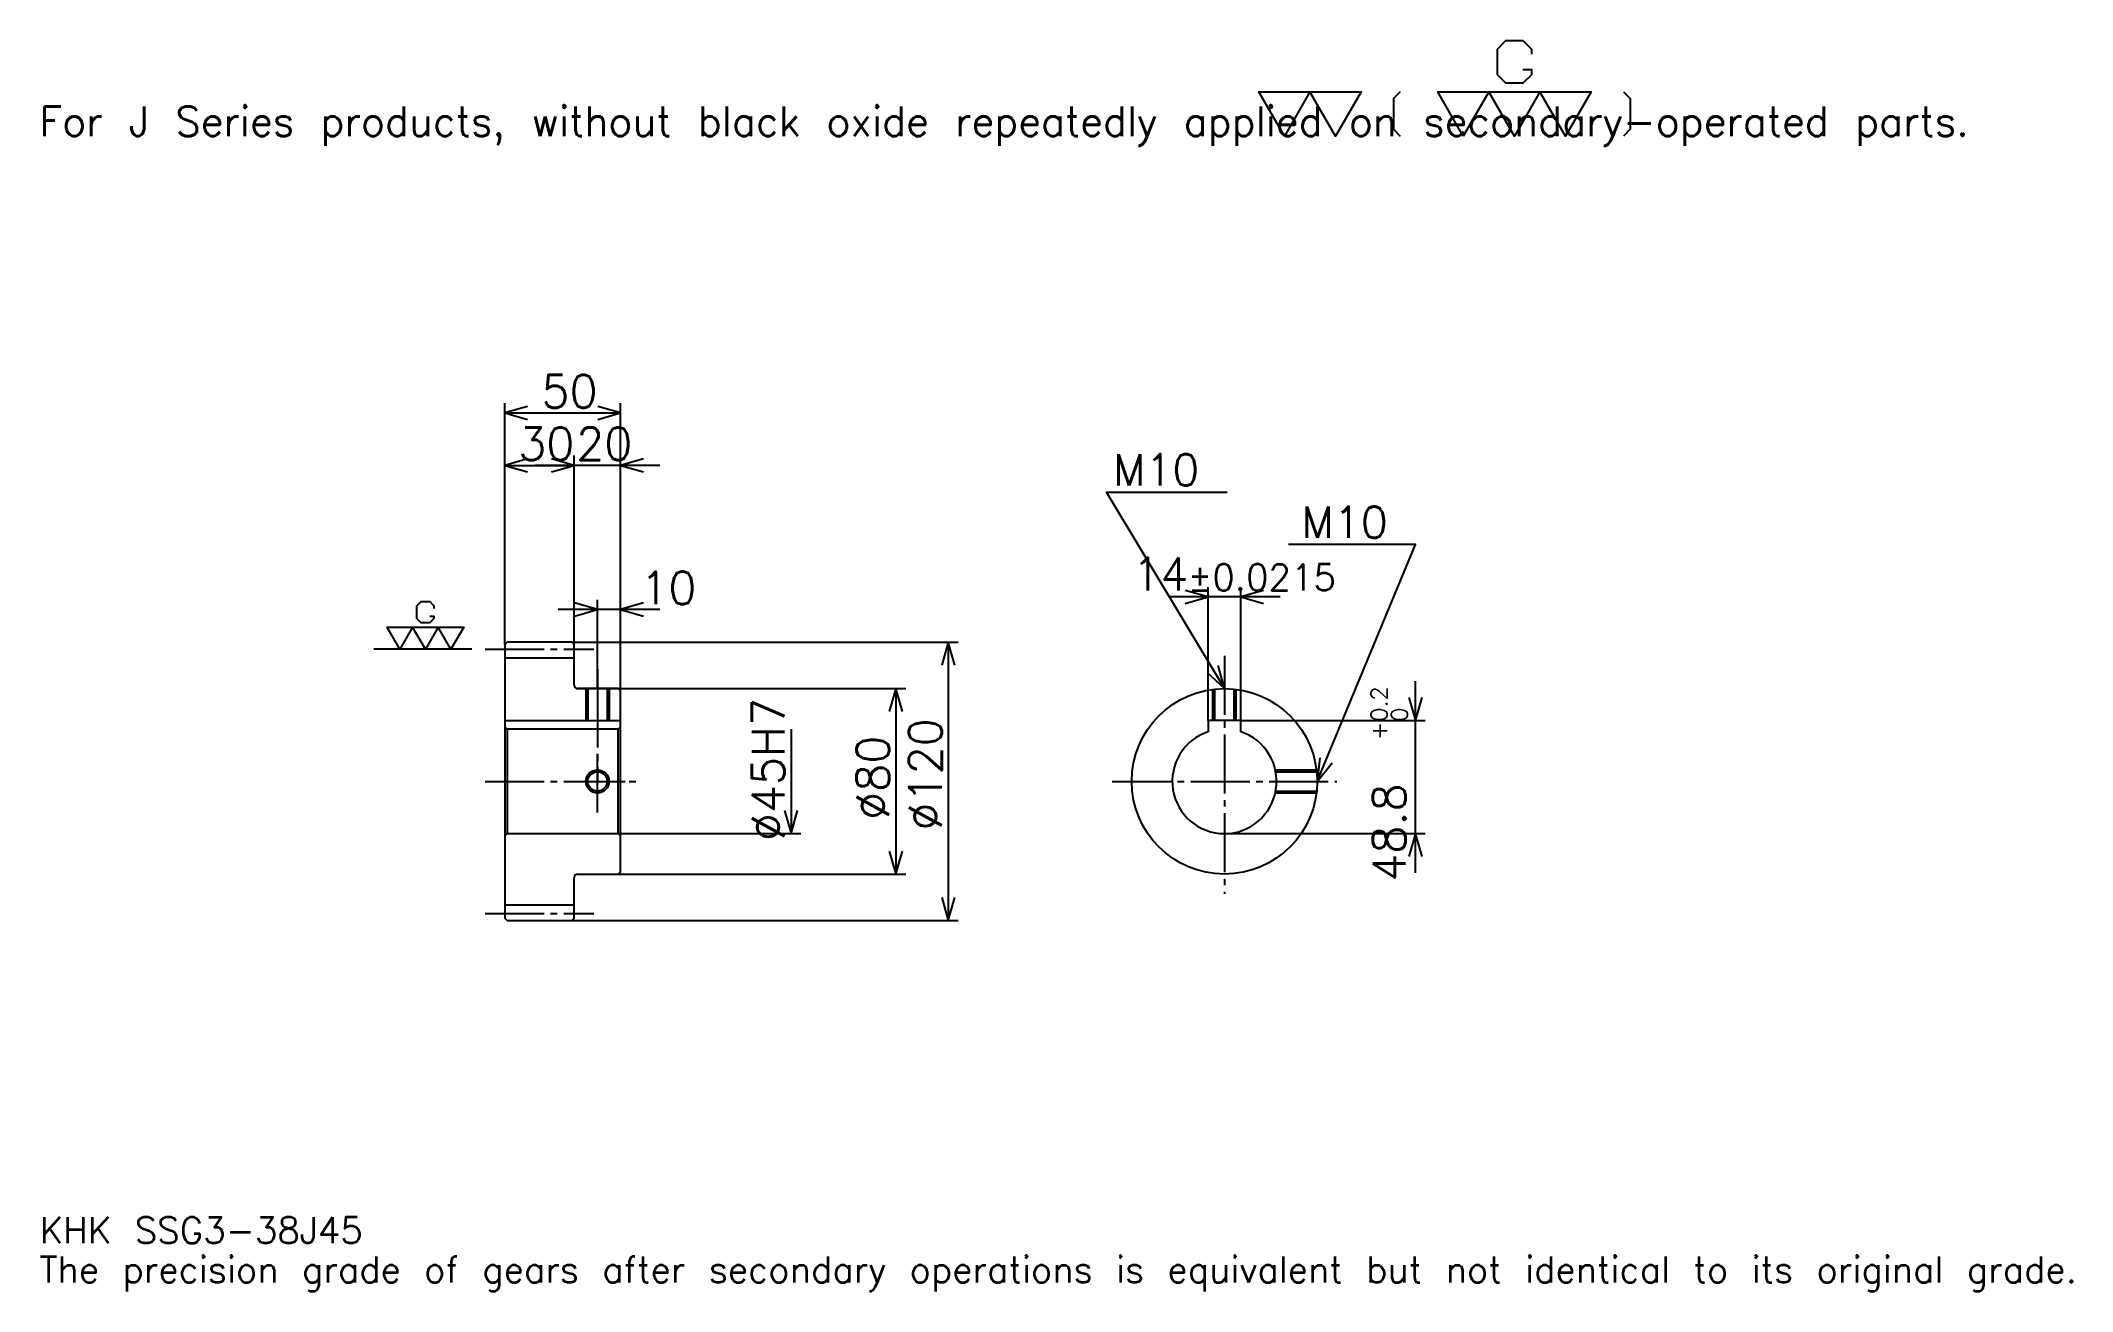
# Model space of a CAD drawing. Extents: x 29 to 905, y 10 to 550.
import ezdxf

# ---------------------------------------------------------------- set-up
doc = ezdxf.new("R2010")
doc.units = 0
doc.linetypes.add('DASHDOT', pattern=[33.913044, 25.434783, -2.826087, 2.826087, -2.826087])
doc.layers.get('0').update_dxf_attribs({"linetype": 'CONTINUOUS'})
doc.layers.add('DASHDOT', color=6, linetype='DASHDOT')
doc.styles.add('KANJI', font='TXT', dxfattribs={"bigfont": 'BIGFONT'})

msp = doc.modelspace()

# ---------------------------------------------------------------- linework, layer by layer
at = {"color": 5}
for p, q in [((228.913055, 290.326111), (228.913055, 393.478271)), ((228.913055, 389.239136), (278.913055, 389.239136)), ((278.913055, 290.326111), (278.913055, 393.478271)), ((258.913055, 290.326111), (258.913055, 370.869568)), ((228.913055, 366.630432), (258.913055, 366.630432)), ((295.869568, 366.630432), (241.956528, 366.630432)), ((268.913055, 290.326111), (268.913055, 308.695648)), ((563.304321, 309.891296), (515.391357, 309.891296)), ((532.347839, 256.626099), (532.347839, 314.130432)), ((546.347839, 256.626099), (546.347839, 314.130432)), ((295.869568, 304.456543), (251.956528, 304.456543)), ((228.913055, 289.326111), (228.913055, 290.326111)), ((257.913055, 290.326111), (278.913055, 290.326111)), ((258.913055, 289.326111), (258.913055, 290.326111)), ((268.913055, 270.326111), (268.913055, 290.326111)), ((268.913055, 270.326111), (268.913055, 290.326111)), ((278.913055, 290.326111), (424.456543, 290.326111)), ((278.913055, 269.326111), (278.913055, 290.326111)), ((420.217407, 290.326111), (420.217407, 170.326096)), ((621.739136, 190.869568), (621.739136, 273.582611)), ((260.413055, 270.326111), (278.913055, 270.326111)), ((278.913055, 270.326111), (401.847839, 270.326111)), ((397.608704, 270.326111), (397.608704, 190.326096)), ((546.347839, 256.626099), (625.978271, 256.626099)), ((352.391327, 252.826096), (352.391327, 207.826096)), ((278.913055, 207.826096), (356.630432, 207.826096)), ((539.347839, 207.826096), (625.978271, 207.826096)), ((260.413055, 190.326096), (278.913055, 190.326096)), ((278.913055, 190.326096), (401.847839, 190.326096)), ((257.913055, 170.326096), (278.913055, 170.326096)), ((278.913055, 170.326096), (424.456543, 170.326096))]:
    msp.add_line(p, q, dxfattribs=at)
at = {"color": 7}
msp.add_line((214.782623, 287.326111), (172.391312, 287.326111), dxfattribs=at)
at = {"color": 4}
for p, q in [((228.913055, 283.576111), (258.913055, 283.576111)), ((228.913055, 256.626099), (278.913055, 256.626099)), ((229.913055, 252.826096), (229.913055, 207.826096)), ((277.913055, 252.826096), (278.913055, 253.826096)), ((277.913055, 207.826096), (278.913055, 206.826096)), ((228.913055, 177.076096), (258.913055, 177.076096))]:
    msp.add_line(p, q, dxfattribs=at)
at = {"color": 7}
for points in [[(668.086975, 537.352173), (671.760864, 537.352173), (671.760864, 535.147827), (668.086975, 531.473938), (660.739136, 531.473938), (657.065247, 535.147827), (657.065247, 546.169556), (660.739136, 549.843506), (668.086975, 549.843506), (671.760864, 546.169556), (671.760864, 543.96521)], [(565.217407, 508.695648), (554.195679, 527.799988), (598.282593, 527.799988), (587.260864, 508.695648), (576.239136, 527.799988), (565.217407, 508.695648)], [(615.182617, 527.799988), (612.243469, 524.86084), (612.243469, 511.634766), (615.182617, 508.695648)], [(642.369568, 508.695648), (631.347839, 527.799988), (697.478271, 527.799988), (686.456543, 508.695648), (675.434814, 527.799988), (664.413086, 508.695648), (653.391296, 527.799988), (642.369568, 508.695648)], [(711.439148, 527.799988), (714.378296, 524.86084), (714.378296, 511.634766), (711.439148, 508.695648)], [(196.554352, 301.654358), (198.391312, 301.654358), (198.391312, 300.552185), (196.554352, 298.71521), (192.880447, 298.71521), (191.043488, 300.552185), (191.043488, 306.063049), (192.880447, 307.900024), (196.554352, 307.900024), (198.391312, 306.063049), (198.391312, 304.960876)], [(183.695663, 287.326111), (178.184799, 296.878265), (211.250015, 296.878265), (205.739136, 287.326111), (200.228271, 296.878265), (194.717407, 287.326111), (189.206528, 296.878265), (183.695663, 287.326111)]]:
    msp.add_lwpolyline(points, dxfattribs=at)
at = {"color": 5}
for points in [[(238.804352, 392.065216), (228.913055, 389.239136), (238.804352, 386.413055)], [(269.021759, 386.413055), (278.913055, 389.239136), (269.021759, 392.065216)], [(238.804352, 369.456543), (228.913055, 366.630432), (238.804352, 363.804382)], [(249.021759, 363.804382), (258.913055, 366.630432), (249.021759, 369.456543)], [(249.021759, 363.804382), (258.913055, 366.630432), (249.021759, 369.456543)], [(288.804352, 369.456543), (278.913055, 366.630432), (288.804352, 363.804382)], [(539.347839, 270.326111), (488.478271, 355.108704), (540.478271, 355.108704)], [(579.347839, 230.326096), (621.739136, 332.5), (566.913086, 332.5)], [(259.021759, 301.630432), (268.913055, 304.456543), (259.021759, 307.282623)], [(288.804352, 307.282623), (278.913055, 304.456543), (288.804352, 301.630432)], [(522.456543, 307.065216), (532.347839, 309.891296), (522.456543, 312.717407)], [(556.239136, 312.717407), (546.347839, 309.891296), (556.239136, 307.065216)], [(423.043488, 280.434784), (420.217407, 290.326111), (417.391327, 280.434784)], [(531.835449, 277.353821), (539.347839, 270.326111), (536.682129, 280.261841)], [(400.434784, 260.434784), (397.608704, 270.326111), (394.782623, 260.434784)], [(618.913086, 266.517395), (621.739136, 256.626099), (624.565186, 266.517395)], [(580.528076, 240.545288), (579.347839, 230.326096), (585.748718, 238.379257)], [(349.565247, 217.717407), (352.391327, 207.826096), (355.217407, 217.717407)], [(624.565186, 197.934784), (621.739136, 207.826096), (618.913086, 197.934784)], [(394.782623, 200.217407), (397.608704, 190.326096), (400.434784, 200.217407)], [(417.391327, 180.217407), (420.217407, 170.326096), (423.043488, 180.217407)]]:
    msp.add_lwpolyline(points, dxfattribs=at)
at = {"color": 4}
for points in [[(258.913055, 271.826111), (258.913055, 289.326111), (257.913055, 290.326111), (229.913055, 290.326111), (228.913055, 289.326111), (228.913055, 206.826096)], [(260.413055, 190.326096), (277.913055, 190.326096), (278.913055, 191.326096), (278.913055, 269.326111), (277.913055, 270.326111), (260.413055, 270.326111)], [(263.913055, 270.326111), (263.913055, 256.626099)], [(264.723053, 270.326111), (264.723053, 256.626099)], [(273.103058, 270.326111), (273.103058, 256.626099)], [(273.913055, 270.326111), (273.913055, 256.626099)], [(534.347839, 256.626099), (534.347839, 270.01236)], [(535.157837, 256.626099), (535.157837, 270.106049)], [(543.537842, 256.626099), (543.537842, 270.106049)], [(544.347839, 256.626099), (544.347839, 270.01236)], [(546.347839, 251.709503), (546.347839, 256.626099), (532.347839, 256.626099), (532.347839, 251.709503)], [(228.913055, 206.826096), (229.913055, 207.826096), (277.913055, 207.826096), (277.913055, 252.826096), (229.913055, 252.826096), (228.913055, 253.826096)], [(561.285278, 235.326096), (579.034119, 235.326096)], [(561.454224, 234.516098), (579.127808, 234.516098)], [(561.285278, 225.326096), (579.034119, 225.326096)], [(561.454224, 226.136093), (579.127808, 226.136093)], [(228.913055, 206.826096), (228.913055, 171.326096), (229.913055, 170.326096), (257.913055, 170.326096), (258.913055, 171.326096), (258.913055, 188.826096)]]:
    msp.add_lwpolyline(points, dxfattribs=at)
for centre, radius in [((539.347839, 230.326096), 40), ((268.913055, 230.326096), 4.19)]:
    msp.add_circle(centre, radius, dxfattribs=at)
at = {"color": 7}
msp.add_circle((268.913055, 230.326096), 5, dxfattribs=at)
at = {"color": 4}
for centre, radius, start, end in [((260.413055, 271.826111), 1.5, 180, 270), ((539.347839, 230.326096), 22.5, 108.12620381, 71.87379619), ((260.413055, 188.826096), 1.5, 90, 180)]:
    msp.add_arc(centre, radius, start, end, dxfattribs=at)
at = {"layer": 'DASHDOT', "color": 7}
for p, q in [((220.434799, 287.326111), (267.391327, 287.326111)), ((539.347839, 284.456543), (539.347839, 181.847839)), ((268.913055, 270.326111), (268.913055, 230.326096)), ((220.434799, 230.326096), (287.391327, 230.326096)), ((490.869568, 230.326096), (587.826111, 230.326096)), ((220.434799, 173.326096), (267.391327, 173.326096))]:
    msp.add_line(p, q, dxfattribs=at)
for points in [[(268.913055, 278.804352), (268.913055, 248.147827)], [(268.913055, 216.847839), (268.913055, 243.804352)], [(255.434799, 230.326096), (282.391327, 230.326096)]]:
    msp.add_lwpolyline(points, dxfattribs=at)

# ---------------------------------------------------------------- texts
at = {"color": 7, "style": 'KANJI'}
for s, height, p in [('For J Series products, without black oxide repeatedly applied on secondary-operated parts.', 12.717391, (28.26087, 508.695648)), ('50', 14.130435, (244.728271, 391.5)), ('30', 14.130435, (234.728271, 368.891296)), ('20', 14.130435, (259.728271, 368.891296)), ('M10', 13.565218, (491.304352, 357.934784)), ('M10', 13.565218, (572.565186, 335.326111)), ('14', 14.130435, (499.582001, 312.717407)), ('10', 14.130435, (287.391327, 306.717407)), ('%%p0.0215', 11.304348, (523.460693, 312.717407)), ('KHK SSG3-38J45', 11.304348, (28.26087, 31.086956)), ('The precision grade of gears after secondary operations is equivalent but not identical to its original grade.', 11.304348, (28.26087, 14.130435))]:
    msp.add_text(s, height=height, dxfattribs=at).set_placement(p)
for s, height, p in [('%%c45H7', 14.130435, (349.565247, 204.538055)), ('0.2', 7.065217, (609.586975, 256.13031)), ('%%c120', 14.130435, (417.391327, 209.130432)), ('+', 7.065217, (609.586975, 248.217285)), ('0', 7.065217, (618.347839, 256.13031)), ('%%c80', 14.130435, (394.782623, 213.722839)), ('48.8', 14.130435, (617.5, 187.055161))]:
    msp.add_text(s, height=height, rotation=90, dxfattribs=at).set_placement(p)

doc.saveas('drawing.dxf')
